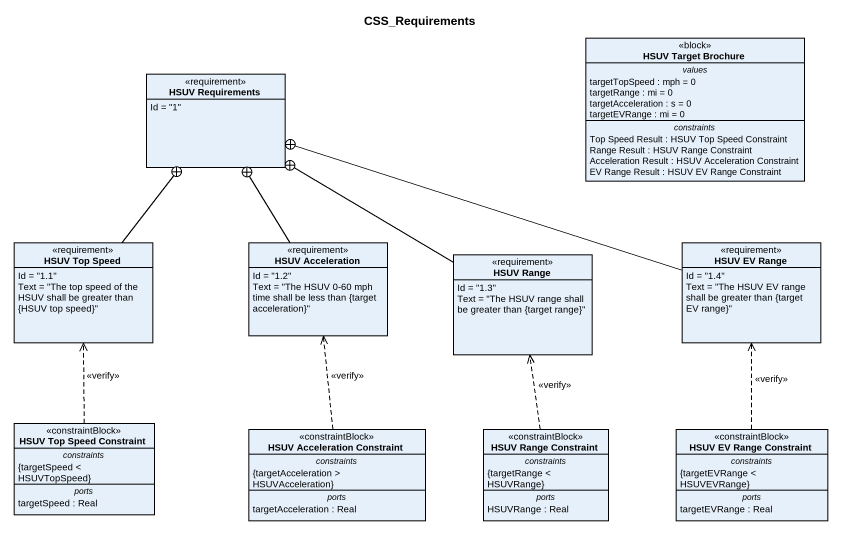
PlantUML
@startuml
title CSS_Requirements
hide circle
hide empty members
class "HSUV Target Brochure" as HSUV_Target_Brochure <<block>> {
  -- values --
  targetTopSpeed : mph = 0
  targetRange : mi = 0
  targetAcceleration : s = 0
  targetEVRange : mi = 0
  -- constraints --
  Top Speed Result : HSUV Top Speed Constraint
  Range Result : HSUV Range Constraint
  Acceleration Result : HSUV Acceleration Constraint
  EV Range Result : HSUV EV Range Constraint
}
class "HSUV Requirements" as HSUV_Requirements <<requirement>> {
  Id = "1"
}
class "HSUV Top Speed" as HSUV_Top_Speed <<requirement>> {
  Id = "1.1"
  Text = "The top speed of the HSUV shall be greater than {HSUV top speed}"
}
class "HSUV Acceleration" as HSUV_Acceleration <<requirement>> {
  Id = "1.2"
  Text = "The HSUV 0-60 mph time shall be less than {target acceleration}"
}
class "HSUV Range" as HSUV_Range <<requirement>> {
  Id = "1.3"
  Text = "The HSUV range shall be greater than {target range}"
}
class "HSUV EV Range" as HSUV_EV_Range <<requirement>> {
  Id = "1.4"
  Text = "The HSUV EV range shall be greater than {target EV range}"
}
class "HSUV Top Speed Constraint" as HSUV_Top_Speed_Constraint <<constraintBlock>> {
  -- constraints --
  {targetSpeed < HSUVTopSpeed}
  -- ports --
  targetSpeed : Real
}
class "HSUV Acceleration Constraint" as HSUV_Acceleration_Constraint <<constraintBlock>> {
  -- constraints --
  {targetAcceleration > HSUVAcceleration}
  -- ports --
  targetAcceleration : Real
}
class "HSUV Range Constraint" as HSUV_Range_Constraint <<constraintBlock>> {
  -- constraints --
  {targetRange < HSUVRange}
  -- ports --
  HSUVRange : Real
}
class "HSUV EV Range Constraint" as HSUV_EV_Range_Constraint <<constraintBlock>> {
  -- constraints --
  {targetEVRange < HSUVEVRange}
  -- ports --
  targetEVRange : Real
}
HSUV_Top_Speed -up-+ HSUV_Requirements
HSUV_Acceleration -up-+ HSUV_Requirements
HSUV_Range -left-+ HSUV_Requirements
HSUV_EV_Range -left-+ HSUV_Requirements
HSUV_Top_Speed_Constraint .up.> HSUV_Top_Speed : <<verify>>
HSUV_Acceleration_Constraint .up.> HSUV_Acceleration : <<verify>>
HSUV_Range_Constraint .up.> HSUV_Range : <<verify>>
HSUV_EV_Range_Constraint .up.> HSUV_EV_Range : <<verify>>
@enduml
